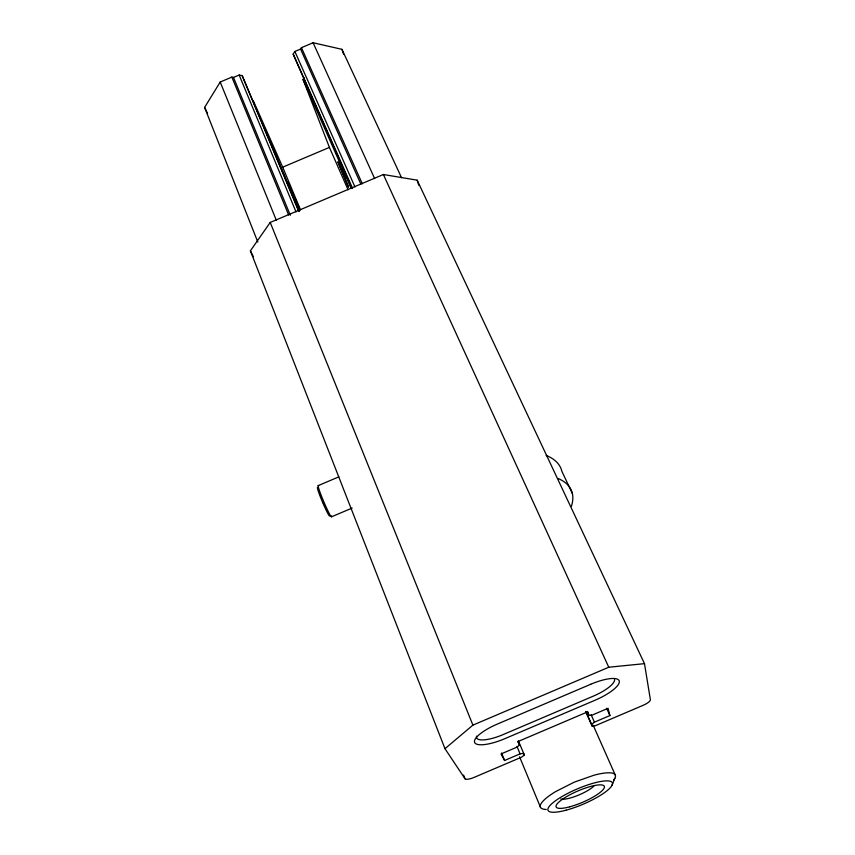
<?xml version="1.0" encoding="UTF-8"?>
<svg xmlns="http://www.w3.org/2000/svg" width="855" height="855" viewBox="0 0 855 855"><rect width="100%" height="100%" fill="white"/><g stroke="black" fill="none" stroke-linecap="round" stroke-linejoin="round"><path stroke-width="1.28" d="M611.923 785.489L614.82 778.317M257.815 242.061L204.602 107.42L220.205 82.037L231.855 77.1L233.479 77.431L239.165 75.026L242.2 75.646L298.908 211.078M352.025 188.581L293.18 54.089L294.868 51.471L300.554 49.066L301.452 47.677L313.101 42.75L341.947 49.334L401.572 177.776M348.103 189.842L329.421 147.402L303.055 79.515L304.166 77.837M518.44 741.039L524.361 754.997L521.678 757.113L474.001 777.441A8.411 2.266 -22.3 0 1 465.045 778.809L444.974 748.691L250.397 250.836L270.212 222.439L383.382 174.506L417.176 180.181L644.488 663.651L650.399 699.785A8.411 2.255 -24.1 0 1 643.088 705.343L595.465 725.649L592.13 726.098L585.643 711.456M444.974 748.691L472.911 725.126L608.771 667.231L644.488 663.651M517.98 741.338L519.519 745.036L516.783 747.227L501.041 753.939L504.578 760.48L520.075 753.864L523.57 753.362L524.361 754.997M592.13 726.098L591.596 724.356L594.428 722.165L609.914 715.56L608.055 708.314L592.323 715.026L588.903 715.453L587.278 711.798M318.199 485.619L338.837 476.855M331.558 516.794L352.175 508.041M299.346 211.228L253.24 100.591L282.695 167.174L329.421 147.402M250.397 250.836L253.443 256.724M204.602 107.42L207.541 113.394M519.519 745.036L517.852 741.606L587.791 711.798L588.903 715.453M572.337 493.442L561.917 471.415A111.631 46.01 -23.2 0 0 546.163 455.448M383.382 174.506L608.771 667.231M313.101 42.75L374.64 178.567M606.633 708.271L609.914 715.56M301.452 47.677L362.317 183.793M300.554 49.066L360.767 183.932M591.179 714.855L594.428 722.165M294.868 51.471L354.975 186.989M593.22 725.329L615.408 775.357M586.188 712.151L591.596 724.356M293.18 54.089L352.549 188.303M303.055 79.515L350.945 187.929M344.651 175.66L345.869 178.513M344.234 174.666L342.224 169.814M282.695 167.174L300.565 209.977M242.2 75.646L298.641 211.142M239.165 75.026L296.044 211.944M517.008 746.479L520.075 753.864M519.541 756.75L540.499 807.323M233.479 77.431L290.315 215.225M231.855 77.1L288.648 214.99M501.543 753.063L504.578 760.48M220.205 82.037L276.315 220.216M270.212 222.439L472.911 725.126M463.581 775.1L465.045 778.809M341.947 49.334L343.678 54.378M417.176 180.181L418.758 185.246M593.883 786.098A19.483 4.628 -23.2 0 1 576.943 795.759A19.483 4.628 -23.2 0 1 560.795 799.008M613.58 780.123A40.73 9.662 -23.2 0 0 593.947 775.229L574.346 782.122L555.718 791.538A40.73 9.662 -23.2 0 0 546.26 809.461M331.505 515.864A16.993 1.197 67 0 1 324.152 502.59A16.993 1.197 67 0 1 318.637 485.832M476.598 736.144A24.977 7.203 -22.7 0 0 502.975 734.648L593.52 696.056A24.977 7.203 -23.8 0 0 614.531 679.383M557.994 478.479A112.529 44.791 -23.2 0 1 571.45 506.16M324.141 504.685A9.202 0.663 67 0 1 323.179 502.516M320.24 494.81A9.202 0.663 67 0 1 319.973 493.784M329.699 516.046A15.572 1.112 67 0 1 322.111 501.158A15.572 1.112 67 0 1 317.857 487.671M298.983 207.893L288.317 183.013L298.983 207.893M337.949 162.001L348.445 186.978L337.949 162.001M590.741 684.267L497.247 724.121A28.578 8.187 -22.7 0 0 474.707 742.632A28.578 8.187 -22.7 0 0 504.739 738.72L595.198 700.17A28.578 8.176 -23.8 0 0 619.234 681.018A28.578 8.176 -23.8 0 0 590.741 684.267M569.772 806.81A26.227 6.135 -23.2 0 0 604.378 786.429A26.227 6.135 -23.2 0 0 566.534 796.646A26.227 6.135 -23.2 0 0 569.772 806.81M566.106 810.187A34.97 8.176 -23.2 0 0 612.415 782.998A34.97 8.176 -23.2 0 0 562.066 796.507A34.97 8.176 -23.2 0 0 566.106 810.187"/></g></svg>
